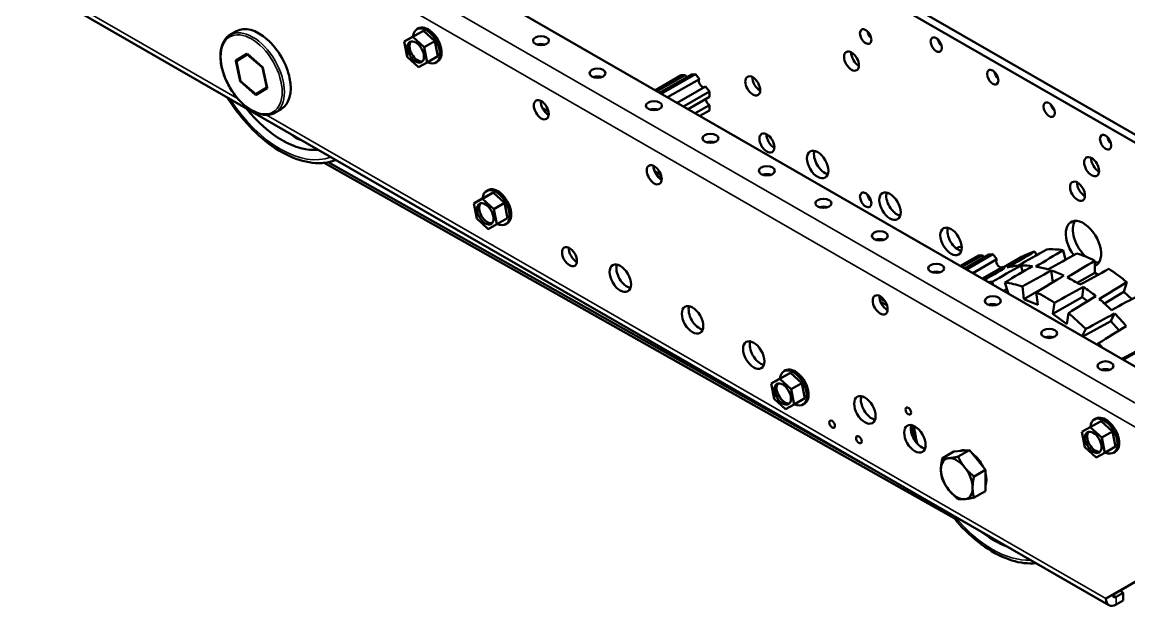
# Model space of a CAD drawing. Header units: inches. Extents: x 7.8 to 84, y 3.4 to 72.4.
# Drawn here: x 53.42 to 67.28, y 40.28 to 47.62 of the extents above; entities that cross this region are included whole.
import ezdxf

# ---------------------------------------------------------------- set-up
doc = ezdxf.new("R2010")
doc.units = ezdxf.units.IN
doc.header["$MEASUREMENT"] = 0
doc.layers.add('Visible (ANSI)', color=7, linetype='Continuous', lineweight=50)
doc.layers.add('Visible Narrow (ANSI)', color=7, linetype='Continuous', lineweight=35)

msp = doc.modelspace()

# ---------------------------------------------------------------- linework, layer by layer
at = {"layer": 'Visible (ANSI)'}
for p, q in [((47.721, 57.516), (70.171, 44.588)), ((47.632, 57.465), (70.083, 44.537)), ((68.227, 42.804), (45.599, 55.834)), ((67.031, 40.316), (45.818, 52.532)), ((58.384, 47.54), (58.363, 47.528)), ((56.106, 47.504), (56.026, 47.459)), ((58.339, 47.45), (58.204, 47.373)), ((58.312, 47.432), (58.204, 47.373)), ((58.446, 47.509), (58.312, 47.432)), ((58.456, 47.302), (58.312, 47.432)), ((58.446, 47.509), (58.339, 47.45)), ((58.59, 47.379), (58.446, 47.509)), ((58.204, 47.373), (58.241, 47.184)), ((58.59, 47.379), (58.456, 47.302)), ((58.493, 47.113), (58.456, 47.302)), ((58.627, 47.19), (58.59, 47.379)), ((56.096, 47.131), (56.15, 46.88)), ((56.235, 47.221), (56.097, 47.136)), ((56.102, 47.138), (56.103, 47.128)), ((56.24, 47.212), (56.103, 47.128)), ((56.103, 47.128), (56.156, 46.879)), ((56.105, 47.141), (56.236, 47.221)), ((56.242, 47.218), (56.24, 47.212)), ((56.43, 47.047), (56.24, 47.212)), ((56.432, 47.053), (56.241, 47.219)), ((58.241, 47.184), (58.385, 47.054)), ((58.627, 47.19), (58.493, 47.113)), ((58.624, 47.124), (58.603, 47.112)), ((56.435, 47.05), (56.43, 47.047)), ((56.483, 46.798), (56.43, 47.047)), ((56.49, 46.795), (56.436, 47.046)), ((58.385, 47.054), (58.493, 47.113)), ((56.154, 46.873), (56.345, 46.707)), ((56.156, 46.879), (56.346, 46.714)), ((61.674, 46.951), (61.35, 46.764)), ((61.724, 46.955), (61.371, 46.752)), ((61.801, 46.962), (61.403, 46.733)), ((61.851, 46.967), (61.424, 46.721)), ((61.901, 46.905), (61.504, 46.676)), ((61.674, 46.951), (61.724, 46.955)), ((61.801, 46.962), (61.851, 46.967)), ((61.851, 46.967), (61.901, 46.905)), ((56.346, 46.714), (56.483, 46.798)), ((56.346, 46.714), (56.354, 46.709)), ((56.351, 46.705), (56.489, 46.79)), ((56.483, 46.798), (56.49, 46.797)), ((61.978, 46.81), (61.624, 46.606)), ((62.028, 46.747), (61.704, 46.561)), ((61.978, 46.81), (62.028, 46.747)), ((62.028, 46.747), (62.028, 46.68)), ((62.028, 46.68), (61.762, 46.527)), ((62.028, 46.578), (61.85, 46.476)), ((62.028, 46.578), (62.028, 46.511)), ((56.667, 46.529), (56.588, 46.484)), ((59.935, 46.541), (60.012, 46.498)), ((59.987, 46.475), (60.015, 46.459)), ((62.028, 46.511), (61.908, 46.443)), ((62.089, 46.113), (62.081, 46.118)), ((65.092, 41.407), (57.202, 45.855)), ((64.115, 41.995), (57.254, 45.863)), ((61.339, 45.75), (61.42, 45.704)), ((61.368, 45.696), (61.429, 45.662)), ((62.796, 45.706), (62.788, 45.711)), ((59.318, 45.483), (59.184, 45.405)), ((59.318, 45.483), (59.211, 45.424)), ((59.256, 45.514), (59.235, 45.502)), ((59.462, 45.353), (59.318, 45.483)), ((59.211, 45.424), (59.076, 45.346)), ((59.184, 45.405), (59.076, 45.346)), ((59.076, 45.346), (59.113, 45.157)), ((59.328, 45.275), (59.184, 45.405)), ((59.462, 45.353), (59.328, 45.275)), ((59.499, 45.164), (59.462, 45.353)), ((59.365, 45.086), (59.328, 45.275)), ((63.503, 45.299), (63.495, 45.303)), ((59.113, 45.157), (59.258, 45.027)), ((59.258, 45.027), (59.365, 45.086)), ((59.499, 45.164), (59.365, 45.086)), ((59.496, 45.098), (59.475, 45.086)), ((64.21, 44.892), (64.202, 44.896)), ((65.398, 44.695), (65.17, 44.564)), ((65.449, 44.7), (65.192, 44.552)), ((65.525, 44.707), (65.224, 44.533)), ((65.575, 44.712), (65.245, 44.521)), ((65.625, 44.649), (65.324, 44.476)), ((65.398, 44.695), (65.449, 44.7)), ((65.943, 44.681), (65.456, 44.4)), ((65.525, 44.707), (65.575, 44.712)), ((65.575, 44.712), (65.625, 44.649)), ((66.104, 44.747), (66.124, 44.699)), ((66.459, 44.762), (66.485, 44.643)), ((66.853, 44.63), (66.853, 44.48)), ((64.917, 44.484), (64.909, 44.489)), ((65.702, 44.554), (65.445, 44.406)), ((65.702, 44.554), (65.709, 44.546)), ((65.929, 44.57), (65.954, 44.492)), ((66.308, 44.508), (66.326, 44.359)), ((65.58, 44.329), (65.567, 44.366)), ((65.603, 44.485), (65.611, 44.47)), ((65.728, 44.358), (65.774, 44.217)), ((65.964, 44.148), (66.319, 44.355)), ((66.853, 44.48), (66.632, 44.353)), ((66.853, 44.48), (66.896, 44.455)), ((67.254, 44.362), (67.218, 44.239)), ((65.711, 44.253), (65.754, 44.278)), ((65.964, 44.148), (65.946, 44.307)), ((66.121, 44.235), (66.139, 44.076)), ((66.71, 44.302), (66.693, 44.173)), ((67.218, 44.239), (66.974, 44.094)), ((67.218, 44.239), (67.316, 44.149)), ((64.157, 44.161), (64.226, 44.122)), ((64.169, 44.117), (64.25, 44.072)), ((66.139, 44.076), (65.964, 44.148)), ((66.329, 43.967), (66.693, 44.173)), ((66.329, 43.967), (66.348, 44.105)), ((66.693, 44.173), (66.763, 44.122)), ((64.257, 44.038), (64.236, 44.026)), ((64.258, 44.014), (64.257, 44.014)), ((66.504, 43.837), (66.329, 43.967)), ((66.523, 43.975), (66.504, 43.837)), ((67.102, 43.97), (67.052, 43.872)), ((66.705, 43.681), (67.052, 43.872)), ((67.052, 43.872), (67.157, 43.756)), ((66.331, 43.67), (66.323, 43.675)), ((66.694, 43.686), (66.74, 43.776)), ((66.901, 43.598), (66.889, 43.575)), ((67.208, 43.391), (67.373, 43.479)), ((62.981, 43.258), (62.959, 43.246)), ((67.022, 43.258), (67.014, 43.271)), ((62.935, 43.168), (62.801, 43.091)), ((62.908, 43.15), (62.801, 43.091)), ((63.042, 43.227), (62.908, 43.15)), ((63.052, 43.02), (62.908, 43.15)), ((63.042, 43.227), (62.935, 43.168)), ((63.186, 43.097), (63.042, 43.227)), ((62.801, 43.091), (62.837, 42.902)), ((63.186, 43.097), (63.052, 43.02)), ((63.089, 42.831), (63.052, 43.02)), ((63.223, 42.908), (63.186, 43.097)), ((62.837, 42.902), (62.982, 42.772)), ((62.982, 42.772), (63.089, 42.831)), ((63.223, 42.908), (63.089, 42.831)), ((63.22, 42.842), (63.199, 42.83)), ((66.824, 42.564), (66.69, 42.486)), ((66.931, 42.623), (66.797, 42.545)), ((66.931, 42.623), (66.824, 42.564)), ((66.87, 42.654), (66.848, 42.642)), ((67.076, 42.493), (66.931, 42.623)), ((66.797, 42.545), (66.69, 42.486)), ((66.69, 42.486), (66.727, 42.297)), ((66.941, 42.415), (66.797, 42.545)), ((67.076, 42.493), (66.941, 42.415)), ((66.978, 42.226), (66.941, 42.415)), ((67.112, 42.304), (67.076, 42.493)), ((66.727, 42.297), (66.871, 42.167)), ((67.112, 42.304), (66.978, 42.226)), ((65.087, 42.241), (64.944, 42.159)), ((65.087, 42.241), (65.187, 42.25)), ((65.286, 42.259), (65.142, 42.177)), ((65.187, 42.25), (65.286, 42.259)), ((65.286, 42.259), (65.385, 42.136)), ((65.385, 42.136), (65.485, 42.012)), ((66.871, 42.167), (66.978, 42.226)), ((67.109, 42.238), (67.088, 42.226)), ((65.485, 42.012), (65.341, 41.93)), ((65.485, 42.012), (65.485, 41.88)), ((65.485, 41.88), (65.485, 41.747)), ((65.485, 41.747), (65.341, 41.664)), ((67.7, 40.81), (66.993, 40.4)), ((67.785, 40.859), (67.078, 40.449)), ((67.21, 40.474), (67.122, 40.423)), ((67.166, 40.5), (67.21, 40.474)), ((67.21, 40.376), (67.21, 40.474)), ((66.993, 40.4), (67.078, 40.449)), ((67.21, 40.376), (67.122, 40.325))]:
    msp.add_line(p, q, dxfattribs=at)
for centre, major_axis, ratio, start_param, end_param in [((56.386, 47.017), (0.281, -0.487), 0.578093, 0, 3.141593), ((58.483, 47.32), (0.12, -0.208), 0.578093, 5.590411, 10.117552), ((58.504, 47.332), (0.12, -0.208), 0.578093, 0, 3.141593), ((64.073, 47.487), (-0.0502, 0.0871), 0.578093, 1.07123, 2.070363), ((64.957, 47.386), (-0.0499, 0.0867), 0.578093, 1.08047, 2.061123), ((58.375, 47.258), (-0.073, 0.127), 0.578093, 0.183717, 2.957875), ((59.918, 47.287), (0.1, 0), 0.575862, 1.019442, 2.12215), ((56.101, 47.13), (-0.00399, 0.00693), 0.578093, 0.014851, 1.062049), ((56.239, 47.214), (-0.00399, 0.00693), 0.578093, 5.250839, 6.298036), ((63.896, 47.18), (-0.066, 0.114), 0.578093, 0.731945, 2.409648), ((56.431, 47.047), (0.00399, -0.00693), 0.578093, 1.062049, 2.109246), ((65.664, 46.979), (-0.0499, 0.0867), 0.578093, 1.08047, 2.061123), ((56.155, 46.879), (-0.00399, 0.00693), 0.578093, 1.062049, 2.109246), ((60.626, 46.88), (0.1, 0), 0.575862, 1.019442, 2.12215), ((61.763, 46.959), (0.0312, -0.0542), 0.578093, 4.452523, 4.972255), ((61.939, 46.857), (-0.0312, 0.0542), 0.578093, 0.263733, 2.87786), ((62.658, 46.87), (-0.066, 0.114), 0.578093, 0.731945, 2.409648), ((56.347, 46.712), (0.00399, -0.00693), 0.578093, 5.250839, 6.298036), ((56.484, 46.796), (0.00399, -0.00693), 0.578093, 0.014851, 1.062049), ((60.007, 46.569), (-0.066, 0.114), 0.578093, 0.696563, 2.44503), ((62.028, 46.629), (0.0312, -0.0542), 0.578093, 3.925057, 5.499721), ((66.371, 46.572), (-0.0499, 0.0867), 0.578093, 1.08047, 2.061123), ((56.677, 47.184), (0.638, -1.108), 0.578093, 4.97714, 6.022302), ((61.333, 46.472), (0.1, 0), 0.575862, 1.019442, 2.12215), ((56.851, 46.344), (0.109, -0.19), 0.578093, 5.117087, 5.882355), ((62.835, 46.155), (-0.066, 0.114), 0.578093, 0.731945, 2.409648), ((67.078, 46.165), (-0.0499, 0.0867), 0.578093, 1.08047, 2.061123), ((62.04, 46.065), (0.1, 0), 0.575862, 1.019442, 2.12215), ((63.471, 45.885), (-0.095, 0.164), 0.578093, 0.484233, 2.657359), ((66.901, 45.858), (-0.066, 0.114), 0.578093, 0.731945, 2.409648), ((61.421, 45.754), (-0.066, 0.114), 0.578093, 0.696563, 2.44503), ((62.747, 45.658), (0.1, 0), 0.575862, 1.019442, 2.12215), ((66.724, 45.551), (-0.066, 0.114), 0.578093, 0.731945, 2.409648), ((59.355, 45.294), (0.12, -0.208), 0.578093, 5.590411, 10.117552), ((59.376, 45.306), (0.12, -0.208), 0.578093, 0, 3.141593), ((64.073, 45.443), (-0.0502, 0.0871), 0.578093, 1.07123, 2.070363), ((64.376, 45.364), (-0.095, 0.164), 0.578093, 0.484233, 2.657359), ((59.248, 45.232), (-0.073, 0.127), 0.578093, 0.183717, 2.957875), ((63.454, 45.251), (0.1, 0), 0.575862, 1.019442, 2.12215), ((65.142, 44.923), (-0.095, 0.164), 0.578093, 0.484233, 2.657359), ((66.711, 44.844), (0.156, -0.271), 0.578093, 6.197649, 11.199635), ((66.799, 44.894), (-0.156, 0.271), 0.578093, 0.286188, 2.093594), ((64.161, 44.844), (0.1, 0), 0.575862, 1.019442, 2.12215), ((60.36, 44.73), (-0.066, 0.114), 0.578093, 0.696563, 2.44503), ((65.222, 44.729), (-0.14, 0), 0.575862, 4.962667, 5.536179), ((63.566, 41.003), (-55.195, -31.307), 0.030837, 4.646209, 4.652767), ((66.941, 42.947), (-0.998, 1.733), 0.578093, 5.847861, 6.008379), ((65.487, 44.703), (0.0312, -0.0542), 0.578093, 4.452523, 4.972255), ((65.664, 44.602), (-0.0312, 0.0542), 0.578093, 0.263733, 2.87786), ((63.566, 41.004), (-52.813, -30.909), 0.031922, 4.645643, 4.652201), ((66.941, 42.947), (-0.998, 1.733), 0.578093, 6.13346, 6.283185), ((63.566, 41.004), (-52.644, -31.437), 0.028513, 4.64039, 4.646948), ((63.566, 41.004), (-55.358, -30.793), 0.027867, 4.641545, 4.648104), ((63.566, 41.004), (-52.587, -31.934), 0.022718, 4.636053, 4.642612), ((66.941, 42.947), (-0.998, 1.733), 0.578093, 5.562262, 5.722779), ((60.996, 44.46), (-0.095, 0.164), 0.578093, 0.463307, 2.678286), ((64.868, 44.436), (0.1, 0), 0.575862, 1.019442, 2.12215), ((69.61, 44.484), (-52.937, -30.648), 0.032615, 4.766984, 4.771724), ((69.61, 44.484), (-55.288, -31.049), 0.02964, 4.762352, 4.76891), ((66.588, 42.744), (-0.998, 1.733), 0.578093, 6.157736, 6.269702), ((69.609, 44.484), (-52.714, -31.173), 0.030542, 4.761454, 4.768012), ((66.588, 42.744), (-0.998, 1.733), 0.578093, 6.014937, 6.126902), ((66.588, 42.744), (-0.998, 1.733), 0.578093, 5.872137, 5.984103), ((69.609, 44.484), (-55.398, -30.541), 0.025544, 4.757918, 4.764477), ((66.588, 42.744), (0.998, -1.733), 0.578093, 2.587745, 2.69971), ((66.588, 42.744), (-0.998, 1.733), 0.578093, 5.586538, 5.698503), ((63.566, 41.003), (-55.419, -30.305), 0.022716, 4.637425, 4.643982), ((66.799, 44.894), (0.156, -0.271), 0.578093, 5.744798, 5.996997), ((66.941, 42.947), (-0.998, 1.733), 0.578093, 5.276662, 5.43718), ((69.61, 44.484), (-55.075, -31.558), 0.031436, 4.767176, 4.76986), ((66.234, 42.54), (-0.998, 1.733), 0.578093, 5.990661, 6.029031), ((66.234, 42.54), (-0.998, 1.733), 0.578093, 5.705061, 5.865579), ((69.61, 44.484), (-52.601, -31.692), 0.025884, 4.756604, 4.763162), ((66.588, 42.744), (-0.998, 1.733), 0.578093, 5.443738, 5.555704), ((63.566, 41.003), (-52.65, -32.361), 0.015091, 4.633004, 4.639562), ((66.234, 42.54), (-0.998, 1.733), 0.578093, 5.419462, 5.57998), ((69.61, 44.484), (-55.405, -30.08), 0.019425, 4.754195, 4.760752), ((66.588, 42.744), (-0.998, 1.733), 0.578093, 5.300938, 5.412904), ((64.249, 44.126), (-0.066, 0.114), 0.578093, 0.696563, 2.44503), ((65.575, 44.029), (0.1, 0), 0.575862, 1.019442, 2.12215), ((69.609, 44.484), (-52.603, -32.158), 0.019092, 4.752874, 4.759432), ((66.588, 42.744), (0.998, -1.733), 0.578093, 2.016546, 2.128512), ((63.566, 41.004), (-55.363, -29.876), 0.015731, 4.634163, 4.640721), ((61.901, 43.939), (-0.095, 0.164), 0.578093, 0.463307, 2.678286), ((66.234, 42.54), (-0.998, 1.733), 0.578093, 5.133863, 5.29438), ((69.609, 44.484), (-55.293, -29.694), 0.011701, 4.751461, 4.75802), ((66.588, 42.744), (-0.998, 1.733), 0.578093, 5.015339, 5.127305), ((69.61, 44.484), (-52.724, -32.537), 0.010805, 4.750562, 4.75712), ((66.282, 43.622), (0.1, 0), 0.575862, 1.019442, 2.12215), ((62.667, 43.498), (-0.095, 0.164), 0.578093, 0.463307, 2.678286), ((66.234, 42.54), (-0.998, 1.733), 0.578093, 4.97041, 5.008781), ((69.61, 44.484), (-55.085, -29.423), 0.002935, 4.749992, 4.754731), ((63.079, 43.038), (0.12, -0.208), 0.578093, 5.590411, 10.117552), ((63.1, 43.05), (0.12, -0.208), 0.578093, 0, 3.141593), ((66.989, 43.215), (0.1, 0), 0.575862, 1.019442, 2.12215), ((62.972, 42.976), (-0.073, 0.127), 0.578093, 0.183717, 2.957875), ((64.059, 42.811), (-0.095, 0.164), 0.578093, 0.463307, 2.678286), ((66.989, 42.446), (0.12, -0.208), 0.578093, 0, 3.141593), ((64.685, 42.45), (-0.095, 0.164), 0.578093, 0.463307, 2.678286), ((66.968, 42.434), (0.12, -0.208), 0.578093, 5.590411, 10.117552), ((66.861, 42.372), (-0.073, 0.127), 0.578093, 0.183717, 2.957875), ((65.125, 41.901), (-0.14, 0.244), 0.578093, 6.02332, 7.070517), ((65.125, 41.901), (-0.14, 0.244), 0.578093, 4.976122, 6.02332), ((65.297, 42), (-0.14, 0.244), 0.578093, 5.826225, 6.220414), ((65.297, 42), (0.14, -0.244), 0.578093, 1.450757, 2.218301), ((65.125, 41.901), (-0.14, 0.244), 0.578093, 0.787332, 1.834529), ((65.125, 41.901), (-0.14, 0.244), 0.578093, 3.928925, 4.976122), ((65.297, 42), (0.14, -0.244), 0.578093, 0.459117, 1.115547), ((65.125, 41.901), (0.14, -0.244), 0.578093, 4.976122, 6.02332), ((65.125, 41.901), (0.14, -0.244), 0.578093, 6.02332, 7.070517), ((65.595, 42.172), (-0.638, 1.108), 0.578093, 2.185464, 2.530792), ((67.122, 40.474), (-0.091, -0.158), 0.578093, 5.495853, 7.06665), ((67.122, 40.474), (-0.0312, -0.0542), 0.578093, 5.495853, 7.06665)]:
    msp.add_ellipse(centre, major_axis=major_axis, ratio=ratio, start_param=start_param, end_param=end_param, dxfattribs=at)
for centre, major_axis, ratio in [((63.984, 47.436), (-0.0502, 0.0871), 0.578093), ((59.918, 47.385), (0.1, 0), 0.575862), ((64.868, 47.335), (-0.0499, 0.0867), 0.578093), ((58.349, 47.243), (-0.073, 0.127), 0.578093), ((63.807, 47.129), (-0.066, 0.114), 0.578093), ((60.626, 46.978), (0.1, 0), 0.575862), ((65.575, 46.928), (-0.0499, 0.0867), 0.578093), ((62.57, 46.819), (-0.066, 0.114), 0.578093), ((59.922, 46.52), (-0.066, 0.114), 0.578093), ((61.333, 46.571), (0.1, 0), 0.575862), ((66.282, 46.521), (-0.0499, 0.0867), 0.578093), ((62.04, 46.163), (0.1, 0), 0.575862), ((62.747, 46.104), (-0.066, 0.114), 0.578093), ((66.989, 46.114), (-0.0499, 0.0867), 0.578093), ((63.383, 45.834), (-0.095, 0.164), 0.578093), ((66.813, 45.807), (-0.066, 0.114), 0.578093), ((61.336, 45.706), (-0.066, 0.114), 0.578093), ((62.747, 45.756), (0.1, 0), 0.575862), ((66.636, 45.5), (-0.066, 0.114), 0.578093), ((63.984, 45.392), (-0.0502, 0.0871), 0.578093), ((64.288, 45.313), (-0.095, 0.164), 0.578093), ((59.221, 45.216), (-0.073, 0.127), 0.578093), ((63.454, 45.349), (0.1, 0), 0.575862), ((65.053, 44.872), (-0.095, 0.164), 0.578093), ((64.161, 44.942), (0.1, 0), 0.575862), ((60.275, 44.681), (-0.066, 0.114), 0.578093), ((60.911, 44.411), (-0.095, 0.164), 0.578093), ((64.868, 44.535), (0.1, 0), 0.575862), ((64.165, 44.077), (-0.066, 0.114), 0.578093), ((61.816, 43.89), (-0.095, 0.164), 0.578093), ((65.575, 44.127), (0.1, 0), 0.575862), ((66.282, 43.72), (0.1, 0), 0.575862), ((62.582, 43.449), (-0.095, 0.164), 0.578093), ((66.989, 43.313), (0.1, 0), 0.575862), ((62.945, 42.961), (-0.073, 0.127), 0.578093), ((63.974, 42.762), (-0.095, 0.164), 0.578093), ((64.518, 42.749), (-0.025, 0.0433), 0.578093), ((63.564, 42.583), (-0.025, 0.0433), 0.578093), ((64.6, 42.401), (-0.095, 0.164), 0.578093), ((63.899, 42.39), (-0.025, 0.0433), 0.578093), ((66.834, 42.356), (-0.073, 0.127), 0.578093)]:
    msp.add_ellipse(centre, major_axis=major_axis, ratio=ratio, dxfattribs=at)
for points, knots in [([(56.026, 47.459), (55.996, 47.441), (55.971, 47.416), (55.931, 47.352), (55.917, 47.313), (55.902, 47.224), (55.902, 47.174), (55.914, 47.069), (55.928, 47.013), (55.966, 46.903), (55.992, 46.849), (56.053, 46.745), (56.088, 46.697), (56.165, 46.61), (56.206, 46.572), (56.292, 46.511), (56.335, 46.488), (56.421, 46.459), (56.463, 46.453), (56.533, 46.46), (56.562, 46.469), (56.588, 46.484)], [5.744735, 5.744735, 5.744735, 5.744735, 6.043943, 6.043943, 6.356082, 6.356082, 6.680667, 6.680667, 7.006566, 7.006566, 7.331467, 7.331467, 7.655961, 7.655961, 7.980945, 7.980945, 8.306913, 8.306913, 8.630909, 8.630909, 8.886328, 8.886328, 8.886328, 8.886328]), ([(55.988, 46.675), (56.051, 46.575), (56.121, 46.48), (56.295, 46.278), (56.401, 46.176), (56.622, 46.011), (56.736, 45.948), (56.959, 45.866), (57.069, 45.847), (57.234, 45.857), (57.294, 45.869), (57.349, 45.891)], [4.250443, 4.250443, 4.250443, 4.250443, 4.497668, 4.497668, 4.822395, 4.822395, 5.148082, 5.148082, 5.47241, 5.47241, 5.669662, 5.669662, 5.669662, 5.669662]), ([(64.57, 42.569), (64.571, 42.561), (64.572, 42.553), (64.581, 42.487), (64.592, 42.429), (64.606, 42.371)], [3.814531, 3.814531, 3.814531, 3.814531, 3.8342321, 3.8342321, 3.9687449, 3.9687449, 3.9687449, 3.9687449]), ([(65.054, 41.455), (65.087, 41.413), (65.121, 41.372), (65.257, 41.222), (65.365, 41.126), (65.588, 40.972), (65.701, 40.914), (65.918, 40.846), (66.02, 40.834), (66.116, 40.843)], [4.695048, 4.695048, 4.695048, 4.695048, 4.808845, 4.808845, 5.133692, 5.133692, 5.459467, 5.459467, 5.765593, 5.765593, 5.765593, 5.765593])]:
    msp.add_open_spline(points, degree=3, knots=knots, dxfattribs=at)
for points, weights in [([(64.944, 42.159), (64.926, 42.077), (64.926, 42.016)], [1.69306013432, 1.82401879146, 1.82401879146]), ([(65.025, 42.157), (64.979, 42.153), (64.944, 42.159)], [1.82401879146, 1.82401879146, 1.69306013432]), ([(65.142, 42.177), (65.071, 42.162), (65.025, 42.157)], [1.69306013432, 1.82401879146, 1.82401879146]), ([(65.224, 42.043), (65.178, 42.1), (65.142, 42.177)], [1.82401879146, 1.82401879146, 1.69306013432]), ([(64.926, 42.016), (64.926, 41.954), (64.944, 41.893)], [1.82401879146, 1.82401879146, 1.69306013432]), ([(65.341, 41.93), (65.27, 41.986), (65.224, 42.043)], [1.69306013432, 1.82401879146, 1.82401879146]), ([(64.944, 41.893), (64.979, 41.817), (65.025, 41.76)], [1.69306013432, 1.82401879146, 1.82401879146]), ([(65.323, 41.787), (65.323, 41.848), (65.341, 41.93)], [1.82401879146, 1.82401879146, 1.69306013432]), ([(65.025, 41.76), (65.071, 41.702), (65.142, 41.646)], [1.82401879146, 1.82401879146, 1.69306013432]), ([(65.341, 41.664), (65.323, 41.725), (65.323, 41.787)], [1.69306013432, 1.82401879146, 1.82401879146]), ([(65.142, 41.646), (65.178, 41.641), (65.224, 41.645)], [1.69306013432, 1.82401879146, 1.82401879146]), ([(65.224, 41.645), (65.27, 41.649), (65.341, 41.664)], [1.82401879146, 1.82401879146, 1.69306013432])]:
    msp.add_rational_spline(points, weights, degree=2, dxfattribs=at)
at = {"layer": 'Visible Narrow (ANSI)'}
for p, q in [((67.829, 42.575), (45.202, 55.605)), ((45.073, 55.382), (67.7, 42.351)), ((56.119, 46.662), (45.78, 52.616)), ((56.103, 47.135), (56.096, 47.131)), ((56.097, 47.136), (56.105, 47.141)), ((56.235, 47.221), (56.235, 47.221)), ((56.15, 46.88), (56.155, 46.883)), ((56.16, 46.877), (56.154, 46.873)), ((56.345, 46.707), (56.352, 46.71)), ((66.993, 40.4), (56.477, 46.456)), ((67.122, 40.423), (67.078, 40.449)), ((67.122, 40.423), (67.122, 40.325))]:
    msp.add_line(p, q, dxfattribs=at)
msp.add_ellipse((56.293, 46.963), major_axis=(-0.271, 0.47), ratio=0.578093, dxfattribs=at)
for centre, major_axis, start_param, end_param in [((56.307, 46.971), (-0.281, 0.487), 3.141593, 6.283185), ((56.654, 47.171), (0.698, -1.212), 4.806476, 6.192965), ((65.573, 42.159), (0.698, -1.212), 4.072116, 4.252935), ((65.573, 42.159), (0.698, -1.212), 4.99973, 5.999712)]:
    msp.add_ellipse(centre, major_axis=major_axis, ratio=0.578093, start_param=start_param, end_param=end_param, dxfattribs=at)

doc.saveas('drawing.dxf')
